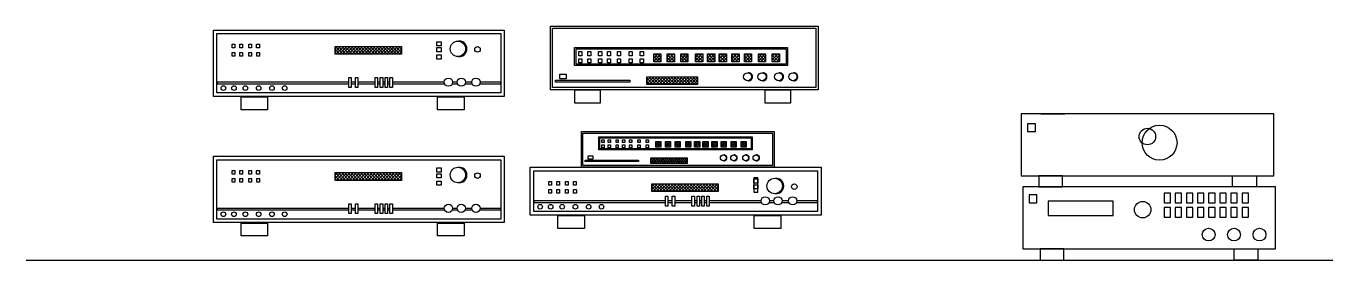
# Model space of a CAD drawing. Header units: millimetres. Extents: x 4513 to 24862, y 3359 to 11488.
# Drawn here: x 4513 to 6875, y 8380 to 8806 of the extents above; entities that cross this region are included whole.
import ezdxf

# ---------------------------------------------------------------- set-up
doc = ezdxf.new("R2010")
doc.units = ezdxf.units.MM
doc.layers.add('dwgmodels.com', color=169, linetype='Continuous')

msp = doc.modelspace()

# ---------------------------------------------------------------- linework, layer by layer
for p, q in [((4853.8, 8798.1), (5382.7, 8798.1)), ((4853.8, 8677.6), (4853.8, 8798.1)), ((4860.2, 8791.7), (5376.3, 8791.7)), ((4860.2, 8684), (4860.2, 8791.7)), ((5376.3, 8791.7), (5376.3, 8684)), ((5382.7, 8798.1), (5382.7, 8677.6)), ((5466.6, 8805.5), (5953.1, 8805.5)), ((5466.6, 8689.8), (5466.6, 8805.5)), ((5470.5, 8801.7), (5949.3, 8801.7)), ((5470.5, 8693.7), (5470.5, 8801.7)), ((5949.3, 8801.7), (5949.3, 8693.7)), ((5953.1, 8805.5), (5953.1, 8689.8)), ((4887.7, 8765.8), (4887.7, 8772.5)), ((4887.7, 8772.5), (4892.7, 8772.5)), ((4892.7, 8765.8), (4887.7, 8765.8)), ((4892.7, 8772.5), (4892.7, 8765.8)), ((4901.9, 8765.8), (4901.9, 8772.5)), ((4901.9, 8772.5), (4906.9, 8772.5)), ((4906.9, 8765.8), (4901.9, 8765.8)), ((4906.9, 8772.5), (4906.9, 8765.8)), ((4917.9, 8765.8), (4917.9, 8772.5)), ((4917.9, 8772.5), (4922.9, 8772.5)), ((4922.9, 8765.8), (4917.9, 8765.8)), ((4922.9, 8772.5), (4922.9, 8765.8)), ((4932.4, 8765.8), (4932.4, 8772.5)), ((4932.4, 8772.5), (4937.4, 8772.5)), ((4937.4, 8765.8), (4932.4, 8765.8)), ((4937.4, 8772.5), (4937.4, 8765.8)), ((5074.9, 8754.2), (5074.9, 8768.3)), ((5074.9, 8758.3), (5084.9, 8768.3)), ((5074.9, 8764.1), (5079.1, 8768.3)), ((5074.9, 8768.3), (5195.5, 8768.3)), ((5083.9, 8754.2), (5074.9, 8763.2)), ((5089.6, 8754.2), (5075.5, 8768.3)), ((5076.5, 8754.2), (5090.6, 8768.3)), ((5095.4, 8754.2), (5081.3, 8768.3)), ((5082.2, 8754.2), (5096.4, 8768.3)), ((5101.1, 8754.2), (5087, 8768.3)), ((5088, 8754.2), (5102.1, 8768.3)), ((5106.9, 8754.2), (5092.8, 8768.3)), ((5093.7, 8754.2), (5107.8, 8768.3)), ((5112.6, 8754.2), (5098.5, 8768.3)), ((5099.5, 8754.2), (5113.6, 8768.3)), ((5118.4, 8754.2), (5104.3, 8768.3)), ((5105.2, 8754.2), (5119.3, 8768.3)), ((5124.1, 8754.2), (5110, 8768.3)), ((5111, 8754.2), (5125.1, 8768.3)), ((5129.9, 8754.2), (5115.7, 8768.3)), ((5116.7, 8754.2), (5130.8, 8768.3)), ((5135.6, 8754.2), (5121.5, 8768.3)), ((5122.5, 8754.2), (5136.6, 8768.3)), ((5141.4, 8754.2), (5127.2, 8768.3)), ((5128.2, 8754.2), (5142.3, 8768.3)), ((5147.1, 8754.2), (5133, 8768.3)), ((5134, 8754.2), (5148.1, 8768.3)), ((5152.9, 8754.2), (5138.7, 8768.3)), ((5139.7, 8754.2), (5153.8, 8768.3)), ((5158.6, 8754.2), (5144.5, 8768.3)), ((5145.5, 8754.2), (5159.6, 8768.3)), ((5164.4, 8754.2), (5150.2, 8768.3)), ((5151.2, 8754.2), (5165.3, 8768.3)), ((5170.1, 8754.2), (5156, 8768.3)), ((5156.9, 8754.2), (5171.1, 8768.3)), ((5175.8, 8754.2), (5161.7, 8768.3)), ((5162.7, 8754.2), (5176.8, 8768.3)), ((5181.6, 8754.2), (5167.5, 8768.3)), ((5168.4, 8754.2), (5182.6, 8768.3)), ((5187.3, 8754.2), (5173.2, 8768.3)), ((5174.2, 8754.2), (5188.3, 8768.3)), ((5193.1, 8754.2), (5179, 8768.3)), ((5179.9, 8754.2), (5194.1, 8768.3)), ((5195.5, 8757.5), (5184.7, 8768.3)), ((5185.7, 8754.2), (5195.5, 8764)), ((5195.5, 8763.3), (5190.5, 8768.3)), ((5195.5, 8768.3), (5195.5, 8754.2)), ((5260.1, 8769.4), (5260.1, 8777)), ((5260.1, 8777), (5267.7, 8777)), ((5267.7, 8769.4), (5260.1, 8769.4)), ((5260.1, 8758.7), (5260.1, 8766.2)), ((5260.1, 8766.2), (5267.7, 8766.2)), ((5267.7, 8777), (5267.7, 8769.4)), ((5267.7, 8766.2), (5267.7, 8758.7)), ((5510.6, 8733.6), (5510.6, 8766.4)), ((5510.6, 8766.4), (5897.8, 8766.4)), ((5513.2, 8736.1), (5513.2, 8763.8)), ((5513.2, 8763.8), (5895.2, 8763.8)), ((5895.2, 8763.8), (5895.2, 8736.1)), ((5897.8, 8766.4), (5897.8, 8733.6)), ((4887.7, 8750.9), (4887.7, 8757.5)), ((4887.7, 8757.5), (4892.7, 8757.5)), ((4892.7, 8750.9), (4887.7, 8750.9)), ((4892.7, 8757.5), (4892.7, 8750.9)), ((4901.9, 8750.9), (4901.9, 8757.5)), ((4901.9, 8757.5), (4906.9, 8757.5)), ((4906.9, 8750.9), (4901.9, 8750.9)), ((4906.9, 8757.5), (4906.9, 8750.9)), ((4918, 8750.9), (4918, 8757.5)), ((4918, 8757.5), (4923, 8757.5)), ((4923, 8750.9), (4918, 8750.9)), ((4923, 8757.5), (4923, 8750.9)), ((4932.8, 8750.9), (4932.8, 8757.5)), ((4932.8, 8757.5), (4937.7, 8757.5)), ((4937.7, 8750.9), (4932.8, 8750.9)), ((4937.7, 8757.5), (4937.7, 8750.9)), ((5078.1, 8754.2), (5074.9, 8757.4)), ((5195.5, 8754.2), (5074.9, 8754.2)), ((5191.4, 8754.2), (5195.5, 8758.2)), ((5267.7, 8758.7), (5260.1, 8758.7)), ((5260.1, 8745.3), (5260.1, 8752.9)), ((5260.1, 8752.9), (5267.7, 8752.9)), ((5267.7, 8745.3), (5260.1, 8745.3)), ((5267.7, 8752.9), (5267.7, 8745.3)), ((5518.1, 8751.6), (5518.1, 8759)), ((5518.1, 8759), (5523.8, 8759)), ((5523.8, 8751.6), (5518.1, 8751.6)), ((5518.1, 8738.6), (5518.1, 8745.9)), ((5518.1, 8745.9), (5523.8, 8745.9)), ((5523.8, 8759), (5523.8, 8751.6)), ((5523.8, 8745.9), (5523.8, 8738.6)), ((5534.4, 8751.6), (5534.4, 8759)), ((5534.4, 8759), (5540.1, 8759)), ((5540.1, 8751.6), (5534.4, 8751.6)), ((5534.4, 8738.6), (5534.4, 8745.9)), ((5534.4, 8745.9), (5540.1, 8745.9)), ((5540.1, 8759), (5540.1, 8751.6)), ((5540.1, 8745.9), (5540.1, 8738.6)), ((5554, 8751.6), (5554, 8759)), ((5554, 8759), (5559.7, 8759)), ((5559.7, 8751.6), (5554, 8751.6)), ((5554, 8738.6), (5554, 8745.9)), ((5554, 8745.9), (5559.7, 8745.9)), ((5559.7, 8759), (5559.7, 8751.6)), ((5559.7, 8745.9), (5559.7, 8738.6)), ((5570.3, 8751.6), (5570.3, 8759)), ((5570.3, 8759), (5576, 8759)), ((5576, 8751.6), (5570.3, 8751.6)), ((5570.3, 8738.6), (5570.3, 8745.9)), ((5570.3, 8745.9), (5576, 8745.9)), ((5576, 8759), (5576, 8751.6)), ((5576, 8745.9), (5576, 8738.6)), ((5588.3, 8751.6), (5588.3, 8759)), ((5588.3, 8759), (5594, 8759)), ((5594, 8751.6), (5588.3, 8751.6)), ((5588.3, 8738.6), (5588.3, 8745.9)), ((5588.3, 8745.9), (5594, 8745.9)), ((5594, 8759), (5594, 8751.6)), ((5594, 8745.9), (5594, 8738.6)), ((5609.5, 8751.6), (5609.5, 8759)), ((5609.5, 8759), (5615.2, 8759)), ((5615.2, 8751.6), (5609.5, 8751.6)), ((5609.5, 8738.6), (5609.5, 8745.9)), ((5609.5, 8745.9), (5615.2, 8745.9)), ((5615.2, 8759), (5615.2, 8751.6)), ((5615.2, 8745.9), (5615.2, 8738.6)), ((5629.9, 8751.6), (5629.9, 8759)), ((5629.9, 8759), (5635.6, 8759)), ((5635.6, 8751.6), (5629.9, 8751.6)), ((5629.9, 8738.6), (5629.9, 8745.9)), ((5629.9, 8745.9), (5635.6, 8745.9)), ((5635.6, 8759), (5635.6, 8751.6)), ((5635.6, 8745.9), (5635.6, 8738.6)), ((5654.4, 8740.2), (5654.4, 8754.9)), ((5654.4, 8754.9), (5667.5, 8754.9)), ((5654.4, 8747.2), (5662.1, 8754.9)), ((5654.4, 8753), (5656.3, 8754.9)), ((5654.4, 8741.5), (5667.5, 8754.5)), ((5664, 8740.2), (5654.4, 8749.8)), ((5658.2, 8740.2), (5654.4, 8744)), ((5667.5, 8740.2), (5654.4, 8740.2)), ((5667.5, 8742.4), (5655, 8754.9)), ((5658.9, 8740.2), (5667.5, 8748.8)), ((5667.5, 8748.2), (5660.8, 8754.9)), ((5664.6, 8740.2), (5667.5, 8743)), ((5667.5, 8753.9), (5666.5, 8754.9)), ((5667.5, 8754.9), (5667.5, 8740.2)), ((5678.9, 8740.2), (5678.9, 8754.9)), ((5678.9, 8754.9), (5692, 8754.9)), ((5678.9, 8743), (5690.8, 8754.9)), ((5678.9, 8748.7), (5685.1, 8754.9)), ((5678.9, 8754.5), (5679.3, 8754.9)), ((5692, 8740.9), (5678.9, 8754)), ((5686.9, 8740.2), (5678.9, 8748.3)), ((5681.2, 8740.2), (5678.9, 8742.5)), ((5692, 8740.2), (5678.9, 8740.2)), ((5681.9, 8740.2), (5692, 8750.3)), ((5692, 8746.7), (5683.8, 8754.9)), ((5687.6, 8740.2), (5692, 8744.5)), ((5692, 8752.4), (5689.5, 8754.9)), ((5692, 8754.9), (5692, 8740.2)), ((5703.4, 8740.2), (5703.4, 8754.9)), ((5703.4, 8754.9), (5716.4, 8754.9)), ((5703.4, 8744.5), (5713.8, 8754.9)), ((5703.4, 8750.2), (5708, 8754.9)), ((5715.7, 8740.2), (5703.4, 8752.5)), ((5709.9, 8740.2), (5703.4, 8746.8)), ((5704.2, 8740.2), (5703.4, 8741)), ((5716.4, 8740.2), (5703.4, 8740.2)), ((5704.9, 8740.2), (5716.4, 8751.8)), ((5716.4, 8745.2), (5706.8, 8754.9)), ((5710.6, 8740.2), (5716.4, 8746)), ((5716.4, 8750.9), (5712.5, 8754.9)), ((5716.4, 8754.9), (5716.4, 8740.2)), ((5716.4, 8740.2), (5716.4, 8740.3)), ((5730.3, 8740.2), (5730.3, 8754.9)), ((5730.3, 8754.9), (5743.4, 8754.9)), ((5730.3, 8742.7), (5742.5, 8754.9)), ((5730.3, 8748.4), (5736.8, 8754.9)), ((5730.3, 8754.2), (5731, 8754.9)), ((5743.4, 8741.2), (5730.3, 8754.3)), ((5738.7, 8740.2), (5730.3, 8748.5)), ((5732.9, 8740.2), (5730.3, 8742.8)), ((5743.4, 8740.2), (5730.3, 8740.2)), ((5733.6, 8740.2), (5743.4, 8750)), ((5743.4, 8747), (5735.5, 8754.9)), ((5739.3, 8740.2), (5743.4, 8744.2)), ((5743.4, 8752.7), (5741.2, 8754.9)), ((5743.4, 8754.9), (5743.4, 8740.2)), ((5752.4, 8740.2), (5752.4, 8754.9)), ((5752.4, 8754.9), (5765.4, 8754.9)), ((5752.4, 8747.5), (5759.8, 8754.9)), ((5752.4, 8753.2), (5754, 8754.9)), ((5752.4, 8741.7), (5765.4, 8754.8)), ((5761.7, 8740.2), (5752.4, 8749.5)), ((5755.9, 8740.2), (5752.4, 8743.7)), ((5765.4, 8740.2), (5752.4, 8740.2)), ((5765.4, 8742.2), (5752.7, 8754.9)), ((5756.6, 8740.2), (5765.4, 8749)), ((5765.4, 8747.9), (5758.5, 8754.9)), ((5762.3, 8740.2), (5765.4, 8743.3)), ((5765.4, 8753.7), (5764.2, 8754.9)), ((5765.4, 8754.9), (5765.4, 8740.2)), ((5773.6, 8740.2), (5773.6, 8754.9)), ((5773.6, 8754.9), (5786.7, 8754.9)), ((5773.6, 8745.7), (5782.8, 8754.9)), ((5773.6, 8751.5), (5777, 8754.9)), ((5784.7, 8740.2), (5773.6, 8751.3)), ((5778.9, 8740.2), (5773.6, 8745.5)), ((5786.7, 8740.2), (5773.6, 8740.2)), ((5773.8, 8740.2), (5786.7, 8753)), ((5786.7, 8743.9), (5775.7, 8754.9)), ((5779.6, 8740.2), (5786.7, 8747.3)), ((5786.7, 8749.7), (5781.5, 8754.9)), ((5785.3, 8740.2), (5786.7, 8741.5)), ((5786.7, 8754.9), (5786.7, 8740.2)), ((5796.5, 8740.2), (5796.5, 8754.9)), ((5796.5, 8754.9), (5809.5, 8754.9)), ((5796.5, 8745.6), (5805.7, 8754.9)), ((5796.5, 8751.3), (5800, 8754.9)), ((5807.6, 8740.2), (5796.5, 8751.4)), ((5801.9, 8740.2), (5796.5, 8745.6)), ((5809.5, 8740.2), (5796.5, 8740.2)), ((5796.8, 8740.2), (5809.5, 8752.9)), ((5809.5, 8744.1), (5798.7, 8754.9)), ((5802.6, 8740.2), (5809.5, 8747.2)), ((5809.5, 8749.8), (5804.5, 8754.9)), ((5808.3, 8740.2), (5809.5, 8741.4)), ((5809.5, 8754.9), (5809.5, 8740.2)), ((5819.3, 8740.2), (5819.3, 8754.9)), ((5819.3, 8754.9), (5832.4, 8754.9)), ((5819.3, 8745.5), (5828.7, 8754.9)), ((5819.3, 8751.2), (5823, 8754.9)), ((5830.6, 8740.2), (5819.3, 8751.5)), ((5824.9, 8740.2), (5819.3, 8745.8)), ((5832.4, 8740.2), (5819.3, 8740.2)), ((5819.8, 8740.2), (5832.4, 8752.8)), ((5832.4, 8744.2), (5821.7, 8754.9)), ((5825.6, 8740.2), (5832.4, 8747)), ((5832.4, 8750), (5827.4, 8754.9)), ((5831.3, 8740.2), (5832.4, 8741.3)), ((5832.4, 8754.9), (5832.4, 8740.2)), ((5844.6, 8740.2), (5844.6, 8754.9)), ((5844.6, 8754.9), (5857.7, 8754.9)), ((5844.6, 8742), (5857.5, 8754.9)), ((5844.6, 8747.8), (5851.7, 8754.9)), ((5844.6, 8753.5), (5846, 8754.9)), ((5853.6, 8740.2), (5844.6, 8749.2)), ((5847.9, 8740.2), (5844.6, 8743.5)), ((5857.7, 8740.2), (5844.6, 8740.2)), ((5857.7, 8741.9), (5844.7, 8754.9)), ((5848.5, 8740.2), (5857.7, 8749.3)), ((5857.7, 8747.6), (5850.4, 8754.9)), ((5854.3, 8740.2), (5857.7, 8743.6)), ((5857.7, 8753.4), (5856.2, 8754.9)), ((5857.7, 8754.9), (5857.7, 8740.2)), ((5869.9, 8740.2), (5869.9, 8754.9)), ((5869.9, 8750.1), (5874.7, 8754.9)), ((5869.9, 8754.9), (5883, 8754.9)), ((5869.9, 8744.3), (5880.5, 8754.9)), ((5882.4, 8740.2), (5869.9, 8752.6)), ((5876.6, 8740.2), (5869.9, 8746.9)), ((5870.9, 8740.2), (5869.9, 8741.1)), ((5883, 8740.2), (5869.9, 8740.2)), ((5871.5, 8740.2), (5883, 8751.7)), ((5883, 8745.3), (5873.4, 8754.9)), ((5877.3, 8740.2), (5883, 8745.9)), ((5883, 8751.1), (5879.2, 8754.9)), ((5883, 8754.9), (5883, 8740.2)), ((5483.9, 8709.8), (5483.9, 8718.1)), ((5483.9, 8718.1), (5495.3, 8718.1)), ((5495.3, 8718.1), (5495.3, 8709.8)), ((5897.8, 8733.6), (5510.6, 8733.6)), ((5895.2, 8736.1), (5513.2, 8736.1)), ((5523.8, 8738.6), (5518.1, 8738.6)), ((5540.1, 8738.6), (5534.4, 8738.6)), ((5559.7, 8738.6), (5554, 8738.6)), ((5576, 8738.6), (5570.3, 8738.6)), ((5594, 8738.6), (5588.3, 8738.6)), ((5615.2, 8738.6), (5609.5, 8738.6)), ((5635.6, 8738.6), (5629.9, 8738.6)), ((4861.1, 8704), (5099.7, 8704)), ((4861.1, 8700.1), (4861.1, 8704)), ((5099.7, 8700.1), (4861.1, 8700.1)), ((5099.7, 8693.9), (5099.7, 8711.8)), ((5099.7, 8711.8), (5104.2, 8711.8)), ((5104.2, 8693.9), (5099.7, 8693.9)), ((5104.2, 8711.8), (5104.2, 8693.9)), ((5104.2, 8704), (5112.1, 8704)), ((5112.1, 8700.1), (5104.2, 8700.1)), ((5112.1, 8693.9), (5112.1, 8711.8)), ((5112.1, 8711.8), (5116.6, 8711.8)), ((5116.6, 8693.9), (5112.1, 8693.9)), ((5116.6, 8711.8), (5116.6, 8693.9)), ((5116.6, 8704), (5147.8, 8704)), ((5147.8, 8700.1), (5116.6, 8700.1)), ((5147.8, 8693.9), (5147.8, 8711.8)), ((5147.8, 8711.8), (5152.3, 8711.8)), ((5152.3, 8693.9), (5147.8, 8693.9)), ((5152.3, 8711.8), (5152.3, 8693.9)), ((5152.3, 8704), (5157.1, 8704)), ((5157.1, 8700.1), (5152.3, 8700.1)), ((5157.1, 8693.9), (5157.1, 8711.8)), ((5157.1, 8711.8), (5161.6, 8711.8)), ((5161.6, 8693.9), (5157.1, 8693.9)), ((5161.6, 8711.8), (5161.6, 8693.9)), ((5161.6, 8704), (5165.9, 8704)), ((5165.9, 8700.1), (5161.6, 8700.1)), ((5165.9, 8693.9), (5165.9, 8711.8)), ((5165.9, 8711.8), (5170.4, 8711.8)), ((5170.4, 8693.9), (5165.9, 8693.9)), ((5170.4, 8711.8), (5170.4, 8693.9)), ((5170.4, 8704), (5174.7, 8704)), ((5174.7, 8700.1), (5170.4, 8700.1)), ((5174.7, 8693.9), (5174.7, 8711.8)), ((5174.7, 8711.8), (5179.1, 8711.8)), ((5179.1, 8693.9), (5174.7, 8693.9)), ((5179.1, 8711.8), (5179.1, 8693.9)), ((5179.1, 8704), (5273.7, 8704)), ((5274.5, 8700.1), (5179.1, 8700.1)), ((5297.8, 8700.1), (5287.8, 8700.1)), ((5288.6, 8704), (5297, 8704)), ((5324.4, 8700.1), (5311.1, 8700.1)), ((5311.9, 8704), (5323.6, 8704)), ((5375.8, 8700.1), (5337.7, 8700.1)), ((5338.5, 8704), (5375.8, 8704)), ((5375.8, 8704), (5375.8, 8700.1)), ((5949.3, 8693.7), (5470.5, 8693.7)), ((5476, 8703.7), (5476, 8707.2)), ((5476, 8707.2), (5611, 8707.2)), ((5611, 8703.7), (5476, 8703.7)), ((5495.3, 8709.8), (5483.9, 8709.8)), ((5611, 8707.2), (5611, 8703.7)), ((5641.7, 8699), (5641.7, 8713)), ((5641.7, 8713), (5734.1, 8713)), ((5641.7, 8700), (5654.7, 8713)), ((5641.7, 8705.7), (5648.9, 8713)), ((5641.7, 8711.5), (5643.2, 8713)), ((5653.4, 8699), (5641.7, 8710.8)), ((5647.7, 8699), (5641.7, 8705)), ((5641.9, 8699), (5641.7, 8699.3)), ((5734.1, 8699), (5641.7, 8699)), ((5659.2, 8699), (5645.2, 8713)), ((5646.4, 8699), (5660.4, 8713)), ((5664.9, 8699), (5650.9, 8713)), ((5652.2, 8699), (5666.2, 8713)), ((5670.7, 8699), (5656.7, 8713)), ((5657.9, 8699), (5671.9, 8713)), ((5676.4, 8699), (5662.4, 8713)), ((5663.7, 8699), (5677.7, 8713)), ((5682.2, 8699), (5668.2, 8713)), ((5669.4, 8699), (5683.4, 8713)), ((5687.9, 8699), (5673.9, 8713)), ((5675.1, 8699), (5689.2, 8713)), ((5693.7, 8699), (5679.7, 8713)), ((5680.9, 8699), (5694.9, 8713)), ((5699.4, 8699), (5685.4, 8713)), ((5686.6, 8699), (5700.6, 8713)), ((5705.2, 8699), (5691.2, 8713)), ((5692.4, 8699), (5706.4, 8713)), ((5710.9, 8699), (5696.9, 8713)), ((5698.1, 8699), (5712.1, 8713)), ((5716.7, 8699), (5702.7, 8713)), ((5703.9, 8699), (5717.9, 8713)), ((5722.4, 8699), (5708.4, 8713)), ((5709.6, 8699), (5723.6, 8713)), ((5728.2, 8699), (5714.2, 8713)), ((5715.4, 8699), (5729.4, 8713)), ((5733.9, 8699), (5719.9, 8713)), ((5721.1, 8699), (5734.1, 8711.9)), ((5734.1, 8704.6), (5725.6, 8713)), ((5726.9, 8699), (5734.1, 8706.2)), ((5734.1, 8710.3), (5731.4, 8713)), ((5732.6, 8699), (5734.1, 8700.5)), ((5734.1, 8713), (5734.1, 8699)), ((5382.7, 8677.6), (4853.8, 8677.6)), ((5376.3, 8684), (4860.2, 8684)), ((4904.1, 8676.7), (4952.3, 8676.7)), ((4904.1, 8653.2), (4904.1, 8676.7)), ((4952.3, 8676.7), (4952.3, 8653.2)), ((5261.1, 8653.2), (5261.1, 8676.7)), ((5261.1, 8676.7), (5309.4, 8676.7)), ((5309.4, 8676.7), (5309.4, 8653.2)), ((5953.1, 8689.8), (5466.6, 8689.8)), ((5510.7, 8665.3), (5510.7, 8689.3)), ((5510.7, 8689.3), (5556.7, 8689.3)), ((5556.7, 8689.3), (5556.7, 8665.3)), ((5857, 8665.3), (5857, 8689.3)), ((5857, 8689.3), (5903, 8689.3)), ((5903, 8689.3), (5903, 8665.3)), ((4952.3, 8653.2), (4904.1, 8653.2)), ((5309.4, 8653.2), (5261.1, 8653.2)), ((5556.7, 8665.3), (5510.7, 8665.3)), ((5903, 8665.3), (5857, 8665.3)), ((6782.1, 8646), (6322.6, 8646)), ((6322.6, 8646), (6322.6, 8533.3)), ((6358.3, 8646), (6401.7, 8646)), ((6754.3, 8646), (6710.9, 8646)), ((6782.1, 8533.3), (6782.1, 8646)), ((6348.6, 8628), (6334.1, 8628)), ((6334.1, 8628), (6334.1, 8613.6)), ((6348.6, 8613.6), (6348.6, 8628)), ((5522.9, 8549), (5522.9, 8613.6)), ((5522.9, 8613.6), (5873.1, 8613.6)), ((5525.6, 8551.8), (5525.6, 8610.9)), ((5525.6, 8610.9), (5870.4, 8610.9)), ((5554.5, 8580.5), (5554.5, 8604.1)), ((5554.5, 8604.1), (5833.3, 8604.1)), ((5556.4, 8582.3), (5556.4, 8602.3)), ((5556.4, 8602.3), (5831.5, 8602.3)), ((5559.9, 8593.5), (5559.9, 8598.8)), ((5559.9, 8598.8), (5564, 8598.8)), ((5564, 8598.8), (5564, 8593.5)), ((5571.7, 8593.5), (5571.7, 8598.8)), ((5571.7, 8598.8), (5575.8, 8598.8)), ((5575.8, 8598.8), (5575.8, 8593.5)), ((5585.8, 8593.5), (5585.8, 8598.8)), ((5585.8, 8598.8), (5589.9, 8598.8)), ((5589.9, 8598.8), (5589.9, 8593.5)), ((5597.5, 8593.5), (5597.5, 8598.8)), ((5597.5, 8598.8), (5601.6, 8598.8)), ((5601.6, 8598.8), (5601.6, 8593.5)), ((5610.5, 8593.5), (5610.5, 8598.8)), ((5610.5, 8598.8), (5614.6, 8598.8)), ((5614.6, 8598.8), (5614.6, 8593.5)), ((5625.7, 8593.5), (5625.7, 8598.8)), ((5625.7, 8598.8), (5629.9, 8598.8)), ((5629.9, 8598.8), (5629.9, 8593.5)), ((5640.4, 8593.5), (5640.4, 8598.8)), ((5640.4, 8598.8), (5644.6, 8598.8)), ((5644.6, 8598.8), (5644.6, 8593.5)), ((5831.5, 8602.3), (5831.5, 8582.3)), ((5833.3, 8604.1), (5833.3, 8580.5)), ((5870.4, 8610.9), (5870.4, 8551.8)), ((5873.1, 8613.6), (5873.1, 8549)), ((6334.1, 8613.6), (6348.6, 8613.6)), ((5833.3, 8580.5), (5554.5, 8580.5)), ((5831.5, 8582.3), (5556.4, 8582.3)), ((5564, 8593.5), (5559.9, 8593.5)), ((5559.9, 8584.1), (5559.9, 8589.4)), ((5559.9, 8589.4), (5564, 8589.4)), ((5564, 8584.1), (5559.9, 8584.1)), ((5564, 8589.4), (5564, 8584.1)), ((5575.8, 8593.5), (5571.7, 8593.5)), ((5571.7, 8584.1), (5571.7, 8589.4)), ((5571.7, 8589.4), (5575.8, 8589.4)), ((5575.8, 8584.1), (5571.7, 8584.1)), ((5575.8, 8589.4), (5575.8, 8584.1)), ((5589.9, 8593.5), (5585.8, 8593.5)), ((5585.8, 8584.1), (5585.8, 8589.4)), ((5585.8, 8589.4), (5589.9, 8589.4)), ((5589.9, 8584.1), (5585.8, 8584.1)), ((5589.9, 8589.4), (5589.9, 8584.1)), ((5601.6, 8593.5), (5597.5, 8593.5)), ((5597.5, 8584.1), (5597.5, 8589.4)), ((5597.5, 8589.4), (5601.6, 8589.4)), ((5601.6, 8584.1), (5597.5, 8584.1)), ((5601.6, 8589.4), (5601.6, 8584.1)), ((5614.6, 8593.5), (5610.5, 8593.5)), ((5610.5, 8584.1), (5610.5, 8589.4)), ((5610.5, 8589.4), (5614.6, 8589.4)), ((5614.6, 8584.1), (5610.5, 8584.1)), ((5614.6, 8589.4), (5614.6, 8584.1)), ((5629.9, 8593.5), (5625.7, 8593.5)), ((5625.7, 8584.1), (5625.7, 8589.4)), ((5625.7, 8589.4), (5629.9, 8589.4)), ((5629.9, 8584.1), (5625.7, 8584.1)), ((5629.9, 8589.4), (5629.9, 8584.1)), ((5644.6, 8593.5), (5640.4, 8593.5)), ((5640.4, 8584.1), (5640.4, 8589.4)), ((5640.4, 8589.4), (5644.6, 8589.4)), ((5644.6, 8584.1), (5640.4, 8584.1)), ((5644.6, 8589.4), (5644.6, 8584.1)), ((5658.1, 8590.3), (5663.6, 8595.8)), ((5658.1, 8594.5), (5659.4, 8595.8)), ((5658.1, 8585.3), (5658.1, 8595.8)), ((5658.1, 8595.8), (5667.5, 8595.8)), ((5658.1, 8586.2), (5667.5, 8595.6)), ((5665, 8585.3), (5658.1, 8592.2)), ((5660.8, 8585.3), (5658.1, 8588)), ((5667.5, 8585.3), (5658.1, 8585.3)), ((5667.5, 8586.9), (5658.5, 8595.8)), ((5661.3, 8585.3), (5667.5, 8591.5)), ((5667.5, 8591), (5662.7, 8595.8)), ((5665.4, 8585.3), (5667.5, 8587.3)), ((5667.5, 8595.2), (5666.8, 8595.8)), ((5667.5, 8595.8), (5667.5, 8585.3)), ((5675.7, 8587.3), (5684.3, 8595.8)), ((5675.7, 8591.4), (5680.1, 8595.8)), ((5675.7, 8595.5), (5676, 8595.8)), ((5675.7, 8585.3), (5675.7, 8595.8)), ((5675.7, 8595.8), (5685.1, 8595.8)), ((5685.1, 8585.8), (5675.7, 8595.2)), ((5681.5, 8585.3), (5675.7, 8591.1)), ((5677.4, 8585.3), (5675.7, 8586.9)), ((5685.1, 8585.3), (5675.7, 8585.3)), ((5677.8, 8585.3), (5685.1, 8592.5)), ((5685.1, 8589.9), (5679.2, 8595.8)), ((5682, 8585.3), (5685.1, 8588.4)), ((5685.1, 8594.1), (5683.3, 8595.8)), ((5685.1, 8595.8), (5685.1, 8585.3)), ((5693.3, 8588.4), (5700.8, 8595.8)), ((5693.3, 8592.5), (5696.7, 8595.8)), ((5693.3, 8585.3), (5693.3, 8595.8)), ((5693.3, 8595.8), (5702.7, 8595.8)), ((5702.2, 8585.3), (5693.3, 8594.1)), ((5698.1, 8585.3), (5693.3, 8590)), ((5693.9, 8585.3), (5693.3, 8585.9)), ((5702.7, 8585.3), (5693.3, 8585.3)), ((5694.4, 8585.3), (5702.7, 8593.6)), ((5702.7, 8588.9), (5695.8, 8595.8)), ((5698.5, 8585.3), (5702.7, 8589.5)), ((5702.7, 8593), (5699.9, 8595.8)), ((5702.7, 8595.8), (5702.7, 8585.3)), ((5702.7, 8585.3), (5702.7, 8585.3)), ((5712.7, 8587.1), (5721.5, 8595.8)), ((5712.7, 8591.2), (5717.4, 8595.8)), ((5712.7, 8595.3), (5713.2, 8595.8)), ((5712.7, 8585.3), (5712.7, 8595.8)), ((5712.7, 8595.8), (5722.1, 8595.8)), ((5722.1, 8586), (5712.7, 8595.4)), ((5718.7, 8585.3), (5712.7, 8591.3)), ((5714.6, 8585.3), (5712.7, 8587.1)), ((5722.1, 8585.3), (5712.7, 8585.3)), ((5715.1, 8585.3), (5722.1, 8592.3)), ((5722.1, 8590.2), (5716.5, 8595.8)), ((5719.2, 8585.3), (5722.1, 8588.2)), ((5722.1, 8594.3), (5720.6, 8595.8)), ((5722.1, 8595.8), (5722.1, 8585.3)), ((5728.6, 8586.4), (5738, 8595.8)), ((5728.6, 8590.5), (5733.9, 8595.8)), ((5728.6, 8594.7), (5729.8, 8595.8)), ((5728.6, 8585.3), (5728.6, 8595.8)), ((5728.6, 8595.8), (5738, 8595.8)), ((5735.3, 8585.3), (5728.6, 8592)), ((5731.2, 8585.3), (5728.6, 8587.8)), ((5738, 8585.3), (5728.6, 8585.3)), ((5738, 8586.7), (5728.9, 8595.8)), ((5731.6, 8585.3), (5738, 8591.6)), ((5738, 8590.8), (5733, 8595.8)), ((5735.8, 8585.3), (5738, 8587.5)), ((5738, 8595), (5737.1, 8595.8)), ((5738, 8595.8), (5738, 8585.3)), ((5743.9, 8589.2), (5750.5, 8595.8)), ((5743.9, 8593.4), (5746.3, 8595.8)), ((5743.9, 8585.3), (5743.9, 8595.8)), ((5743.9, 8595.8), (5753.3, 8595.8)), ((5751.9, 8585.3), (5743.9, 8593.2)), ((5747.7, 8585.3), (5743.9, 8589.1)), ((5753.3, 8585.3), (5743.9, 8585.3)), ((5744.1, 8585.3), (5753.3, 8594.5)), ((5753.3, 8588), (5745.4, 8595.8)), ((5748.2, 8585.3), (5753.3, 8590.4)), ((5753.3, 8592.1), (5749.6, 8595.8)), ((5752.3, 8585.3), (5753.3, 8586.2)), ((5753.3, 8595.8), (5753.3, 8585.3)), ((5760.3, 8589.2), (5767, 8595.8)), ((5760.3, 8593.3), (5762.9, 8595.8)), ((5760.3, 8585.3), (5760.3, 8595.8)), ((5760.3, 8595.8), (5769.8, 8595.8)), ((5768.4, 8585.3), (5760.3, 8593.3)), ((5764.3, 8585.3), (5760.3, 8589.2)), ((5769.8, 8585.3), (5760.3, 8585.3)), ((5760.6, 8585.3), (5769.8, 8594.4)), ((5769.8, 8588.1), (5762, 8595.8)), ((5764.7, 8585.3), (5769.8, 8590.3)), ((5769.8, 8592.2), (5766.1, 8595.8)), ((5768.9, 8585.3), (5769.8, 8586.1)), ((5769.8, 8595.8), (5769.8, 8585.3)), ((5776.8, 8589.1), (5783.6, 8595.8)), ((5776.8, 8593.2), (5779.5, 8595.8)), ((5776.8, 8585.3), (5776.8, 8595.8)), ((5776.8, 8595.8), (5786.2, 8595.8)), ((5785, 8585.3), (5776.8, 8593.4)), ((5780.8, 8585.3), (5776.8, 8589.3)), ((5786.2, 8585.3), (5776.8, 8585.3)), ((5777.2, 8585.3), (5786.2, 8594.3)), ((5786.2, 8588.2), (5778.5, 8595.8)), ((5781.3, 8585.3), (5786.2, 8590.2)), ((5786.2, 8592.3), (5782.7, 8595.8)), ((5785.4, 8585.3), (5786.2, 8586.1)), ((5786.2, 8595.8), (5786.2, 8585.3)), ((5795, 8586.6), (5804.3, 8595.8)), ((5795, 8590.7), (5800.1, 8595.8)), ((5795, 8594.9), (5796, 8595.8)), ((5795, 8585.3), (5795, 8595.8)), ((5795, 8595.8), (5804.4, 8595.8)), ((5801.5, 8585.3), (5795, 8591.8)), ((5797.4, 8585.3), (5795, 8587.6)), ((5804.4, 8585.3), (5795, 8585.3)), ((5804.4, 8586.5), (5795.1, 8595.8)), ((5797.9, 8585.3), (5804.4, 8591.9)), ((5804.4, 8590.6), (5799.2, 8595.8)), ((5802, 8585.3), (5804.4, 8587.7)), ((5804.4, 8594.8), (5803.4, 8595.8)), ((5804.4, 8595.8), (5804.4, 8585.3)), ((5813.3, 8588.3), (5820.8, 8595.8)), ((5813.3, 8592.4), (5816.7, 8595.8)), ((5813.3, 8585.3), (5813.3, 8595.8)), ((5813.3, 8595.8), (5822.7, 8595.8)), ((5822.2, 8585.3), (5813.3, 8594.2)), ((5818.1, 8585.3), (5813.3, 8590.1)), ((5813.9, 8585.3), (5813.3, 8585.9)), ((5822.7, 8585.3), (5813.3, 8585.3)), ((5814.4, 8585.3), (5822.7, 8593.5)), ((5822.7, 8589), (5815.8, 8595.8)), ((5818.5, 8585.3), (5822.7, 8589.4)), ((5822.7, 8593.1), (5819.9, 8595.8)), ((5822.7, 8595.8), (5822.7, 8585.3)), ((4853.8, 8568.8), (5382.7, 8568.8)), ((4853.8, 8448.3), (4853.8, 8568.8)), ((4860.2, 8562.4), (5376.3, 8562.4)), ((4860.2, 8454.7), (4860.2, 8562.4)), ((5376.3, 8562.4), (5376.3, 8454.7)), ((5382.7, 8568.8), (5382.7, 8448.3)), ((5870.4, 8551.8), (5525.6, 8551.8)), ((5529.6, 8559), (5529.6, 8561.5)), ((5529.6, 8561.5), (5626.9, 8561.5)), ((5626.9, 8559), (5529.6, 8559)), ((5535.3, 8563.4), (5535.3, 8569.4)), ((5535.3, 8569.4), (5543.5, 8569.4)), ((5543.5, 8563.4), (5535.3, 8563.4)), ((5543.5, 8569.4), (5543.5, 8563.4)), ((5626.9, 8561.5), (5626.9, 8559)), ((5648.9, 8556.3), (5658.3, 8565.7)), ((5648.9, 8560.5), (5654.1, 8565.7)), ((5648.9, 8564.6), (5650, 8565.7)), ((5648.9, 8555.6), (5648.9, 8565.7)), ((5648.9, 8565.7), (5715.4, 8565.7)), ((5657.4, 8555.6), (5648.9, 8564.1)), ((5653.2, 8555.6), (5648.9, 8559.9)), ((5649.1, 8555.6), (5648.9, 8555.8)), ((5715.4, 8555.6), (5648.9, 8555.6)), ((5661.5, 8555.6), (5651.4, 8565.7)), ((5652.3, 8555.6), (5662.4, 8565.7)), ((5665.7, 8555.6), (5655.6, 8565.7)), ((5656.5, 8555.6), (5666.5, 8565.7)), ((5669.8, 8555.6), (5659.7, 8565.7)), ((5660.6, 8555.6), (5670.7, 8565.7)), ((5673.9, 8555.6), (5663.8, 8565.7)), ((5664.7, 8555.6), (5674.8, 8565.7)), ((5678.1, 8555.6), (5668, 8565.7)), ((5668.9, 8555.6), (5679, 8565.7)), ((5682.2, 8555.6), (5672.1, 8565.7)), ((5673, 8555.6), (5683.1, 8565.7)), ((5686.3, 8555.6), (5676.3, 8565.7)), ((5677.1, 8555.6), (5687.2, 8565.7)), ((5690.5, 8555.6), (5680.4, 8565.7)), ((5681.3, 8555.6), (5691.4, 8565.7)), ((5694.6, 8555.6), (5684.5, 8565.7)), ((5685.4, 8555.6), (5695.5, 8565.7)), ((5698.8, 8555.6), (5688.7, 8565.7)), ((5689.6, 8555.6), (5699.6, 8565.7)), ((5702.9, 8555.6), (5692.8, 8565.7)), ((5693.7, 8555.6), (5703.8, 8565.7)), ((5707, 8555.6), (5697, 8565.7)), ((5697.8, 8555.6), (5707.9, 8565.7)), ((5711.2, 8555.6), (5701.1, 8565.7)), ((5702, 8555.6), (5712.1, 8565.7)), ((5715.3, 8555.6), (5705.2, 8565.7)), ((5706.1, 8555.6), (5715.4, 8564.9)), ((5715.4, 8559.6), (5709.4, 8565.7)), ((5710.3, 8555.6), (5715.4, 8560.8)), ((5715.4, 8563.8), (5713.5, 8565.7)), ((5714.4, 8555.6), (5715.4, 8556.7)), ((5715.4, 8565.7), (5715.4, 8555.6)), ((4887.7, 8536.5), (4887.7, 8543.2)), ((4887.7, 8543.2), (4892.7, 8543.2)), ((4892.7, 8536.5), (4887.7, 8536.5)), ((4887.7, 8521.6), (4887.7, 8528.2)), ((4887.7, 8528.2), (4892.7, 8528.2)), ((4892.7, 8543.2), (4892.7, 8536.5)), ((4892.7, 8528.2), (4892.7, 8521.6)), ((4901.9, 8536.5), (4901.9, 8543.2)), ((4901.9, 8543.2), (4906.9, 8543.2)), ((4906.9, 8536.5), (4901.9, 8536.5)), ((4901.9, 8521.6), (4901.9, 8528.2)), ((4901.9, 8528.2), (4906.9, 8528.2)), ((4906.9, 8543.2), (4906.9, 8536.5)), ((4906.9, 8528.2), (4906.9, 8521.6)), ((4917.9, 8536.5), (4917.9, 8543.2)), ((4917.9, 8543.2), (4922.9, 8543.2)), ((4922.9, 8536.5), (4917.9, 8536.5)), ((4918, 8521.6), (4918, 8528.2)), ((4918, 8528.2), (4923, 8528.2)), ((4922.9, 8543.2), (4922.9, 8536.5)), ((4923, 8528.2), (4923, 8521.6)), ((4932.4, 8536.5), (4932.4, 8543.2)), ((4932.4, 8543.2), (4937.4, 8543.2)), ((4937.4, 8536.5), (4932.4, 8536.5)), ((4932.8, 8521.6), (4932.8, 8528.2)), ((4932.8, 8528.2), (4937.7, 8528.2)), ((4937.4, 8543.2), (4937.4, 8536.5)), ((4937.7, 8528.2), (4937.7, 8521.6)), ((5074.9, 8524.9), (5074.9, 8539)), ((5089.1, 8524.9), (5074.9, 8539)), ((5074.9, 8528.4), (5085.4, 8539)), ((5074.9, 8534.2), (5079.7, 8539)), ((5074.9, 8539), (5195.5, 8539)), ((5083.3, 8524.9), (5074.9, 8533.3)), ((5077.6, 8524.9), (5074.9, 8527.6)), ((5077.1, 8524.9), (5091.2, 8539)), ((5094.8, 8524.9), (5080.7, 8539)), ((5082.8, 8524.9), (5096.9, 8539)), ((5100.5, 8524.9), (5086.4, 8539)), ((5088.6, 8524.9), (5102.7, 8539)), ((5106.3, 8524.9), (5092.2, 8539)), ((5094.3, 8524.9), (5108.4, 8539)), ((5112, 8524.9), (5097.9, 8539)), ((5100.1, 8524.9), (5114.2, 8539)), ((5117.8, 8524.9), (5103.7, 8539)), ((5105.8, 8524.9), (5119.9, 8539)), ((5123.5, 8524.9), (5109.4, 8539)), ((5111.5, 8524.9), (5125.7, 8539)), ((5129.3, 8524.9), (5115.2, 8539)), ((5117.3, 8524.9), (5131.4, 8539)), ((5135, 8524.9), (5120.9, 8539)), ((5123, 8524.9), (5137.2, 8539)), ((5140.8, 8524.9), (5126.7, 8539)), ((5128.8, 8524.9), (5142.9, 8539)), ((5146.5, 8524.9), (5132.4, 8539)), ((5134.5, 8524.9), (5148.7, 8539)), ((5152.3, 8524.9), (5138.2, 8539)), ((5140.3, 8524.9), (5154.4, 8539)), ((5158, 8524.9), (5143.9, 8539)), ((5146, 8524.9), (5160.2, 8539)), ((5163.8, 8524.9), (5149.6, 8539)), ((5151.8, 8524.9), (5165.9, 8539)), ((5169.5, 8524.9), (5155.4, 8539)), ((5157.5, 8524.9), (5171.7, 8539)), ((5175.3, 8524.9), (5161.1, 8539)), ((5163.3, 8524.9), (5177.4, 8539)), ((5181, 8524.9), (5166.9, 8539)), ((5169, 8524.9), (5183.1, 8539)), ((5186.8, 8524.9), (5172.6, 8539)), ((5174.8, 8524.9), (5188.9, 8539)), ((5192.5, 8524.9), (5178.4, 8539)), ((5180.5, 8524.9), (5194.6, 8539)), ((5195.5, 8527.7), (5184.1, 8539)), ((5186.3, 8524.9), (5195.5, 8534.1)), ((5195.5, 8533.4), (5189.9, 8539)), ((5192, 8524.9), (5195.5, 8528.3)), ((5195.5, 8539), (5195.5, 8524.9)), ((5260.1, 8540.1), (5260.1, 8547.7)), ((5260.1, 8547.7), (5267.7, 8547.7)), ((5267.7, 8540.1), (5260.1, 8540.1)), ((5260.1, 8529.3), (5260.1, 8536.9)), ((5260.1, 8536.9), (5267.7, 8536.9)), ((5267.7, 8529.3), (5260.1, 8529.3)), ((5267.7, 8547.7), (5267.7, 8540.1)), ((5267.7, 8536.9), (5267.7, 8529.3)), ((5429.8, 8548.7), (5958.6, 8548.7)), ((5429.8, 8461.9), (5429.8, 8548.7)), ((5436.2, 8542.3), (5952.2, 8542.3)), ((5436.2, 8468.3), (5436.2, 8542.3)), ((5873.1, 8549), (5522.9, 8549)), ((5836.1, 8529.6), (5836.1, 8503.5)), ((5843.6, 8529.6), (5836.1, 8529.6)), ((5836.1, 8520.1), (5836.1, 8527.6)), ((5836.1, 8527.6), (5843.6, 8527.6)), ((5843.6, 8503.5), (5843.6, 8529.6)), ((5843.6, 8527.6), (5843.6, 8520.1)), ((5952.2, 8542.3), (5952.2, 8468.3)), ((5958.6, 8548.7), (5958.6, 8461.9)), ((6322.6, 8533.3), (6782.1, 8533.3)), ((6354.4, 8533.3), (6354.4, 8513.1)), ((6397.7, 8533.3), (6354.4, 8533.3)), ((6397.7, 8513.1), (6397.7, 8533.3)), ((6706.9, 8533.3), (6750.3, 8533.3)), ((6706.9, 8513.1), (6706.9, 8533.3)), ((6750.3, 8533.3), (6750.3, 8513.1)), ((4892.7, 8521.6), (4887.7, 8521.6)), ((4906.9, 8521.6), (4901.9, 8521.6)), ((4923, 8521.6), (4918, 8521.6)), ((4937.7, 8521.6), (4932.8, 8521.6)), ((5195.5, 8524.9), (5074.9, 8524.9)), ((5260.1, 8516), (5260.1, 8523.6)), ((5260.1, 8523.6), (5267.7, 8523.6)), ((5267.7, 8516), (5260.1, 8516)), ((5267.7, 8523.6), (5267.7, 8516)), ((5463.7, 8516.4), (5463.7, 8523.1)), ((5463.7, 8523.1), (5468.7, 8523.1)), ((5468.7, 8516.4), (5463.7, 8516.4)), ((5463.7, 8501.5), (5463.7, 8508.1)), ((5463.7, 8508.1), (5468.7, 8508.1)), ((5468.7, 8523.1), (5468.7, 8516.4)), ((5468.7, 8508.1), (5468.7, 8501.5)), ((5477.9, 8516.4), (5477.9, 8523.1)), ((5477.9, 8523.1), (5482.8, 8523.1)), ((5482.8, 8516.4), (5477.9, 8516.4)), ((5477.9, 8501.5), (5477.9, 8508.1)), ((5477.9, 8508.1), (5482.8, 8508.1)), ((5482.8, 8523.1), (5482.8, 8516.4)), ((5482.8, 8508.1), (5482.8, 8501.5)), ((5493.9, 8516.4), (5493.9, 8523.1)), ((5493.9, 8523.1), (5498.9, 8523.1)), ((5498.9, 8516.4), (5493.9, 8516.4)), ((5494, 8501.5), (5494, 8508.1)), ((5494, 8508.1), (5499, 8508.1)), ((5498.9, 8523.1), (5498.9, 8516.4)), ((5499, 8508.1), (5499, 8501.5)), ((5508.4, 8516.4), (5508.4, 8523.1)), ((5508.4, 8523.1), (5513.4, 8523.1)), ((5513.4, 8516.4), (5508.4, 8516.4)), ((5508.7, 8501.5), (5508.7, 8508.1)), ((5508.7, 8508.1), (5513.7, 8508.1)), ((5513.4, 8523.1), (5513.4, 8516.4)), ((5513.7, 8508.1), (5513.7, 8501.5)), ((5665, 8504.8), (5650.9, 8518.9)), ((5650.9, 8508.4), (5661.4, 8518.9)), ((5650.9, 8514.1), (5655.7, 8518.9)), ((5650.9, 8504.8), (5650.9, 8518.9)), ((5650.9, 8518.9), (5771.4, 8518.9)), ((5659.3, 8504.8), (5650.9, 8513.2)), ((5653.5, 8504.8), (5650.9, 8507.5)), ((5771.4, 8504.8), (5650.9, 8504.8)), ((5653, 8504.8), (5667.2, 8518.9)), ((5670.8, 8504.8), (5656.6, 8518.9)), ((5658.8, 8504.8), (5672.9, 8518.9)), ((5676.5, 8504.8), (5662.4, 8518.9)), ((5664.5, 8504.8), (5678.7, 8518.9)), ((5682.3, 8504.8), (5668.1, 8518.9)), ((5670.3, 8504.8), (5684.4, 8518.9)), ((5688, 8504.8), (5673.9, 8518.9)), ((5676, 8504.8), (5690.1, 8518.9)), ((5693.8, 8504.8), (5679.6, 8518.9)), ((5681.8, 8504.8), (5695.9, 8518.9)), ((5699.5, 8504.8), (5685.4, 8518.9)), ((5687.5, 8504.8), (5701.6, 8518.9)), ((5705.3, 8504.8), (5691.1, 8518.9)), ((5693.3, 8504.8), (5707.4, 8518.9)), ((5711, 8504.8), (5696.9, 8518.9)), ((5699, 8504.8), (5713.1, 8518.9)), ((5716.7, 8504.8), (5702.6, 8518.9)), ((5704.8, 8504.8), (5718.9, 8518.9)), ((5722.5, 8504.8), (5708.4, 8518.9)), ((5710.5, 8504.8), (5724.6, 8518.9)), ((5728.2, 8504.8), (5714.1, 8518.9)), ((5716.3, 8504.8), (5730.4, 8518.9)), ((5734, 8504.8), (5719.9, 8518.9)), ((5722, 8504.8), (5736.1, 8518.9)), ((5739.7, 8504.8), (5725.6, 8518.9)), ((5727.8, 8504.8), (5741.9, 8518.9)), ((5745.5, 8504.8), (5731.4, 8518.9)), ((5733.5, 8504.8), (5747.6, 8518.9)), ((5751.2, 8504.8), (5737.1, 8518.9)), ((5739.2, 8504.8), (5753.4, 8518.9)), ((5757, 8504.8), (5742.9, 8518.9)), ((5745, 8504.8), (5759.1, 8518.9)), ((5762.7, 8504.8), (5748.6, 8518.9)), ((5750.7, 8504.8), (5764.9, 8518.9)), ((5768.5, 8504.8), (5754.4, 8518.9)), ((5756.5, 8504.8), (5770.6, 8518.9)), ((5771.4, 8507.6), (5760.1, 8518.9)), ((5762.2, 8504.8), (5771.4, 8514)), ((5771.4, 8513.3), (5765.8, 8518.9)), ((5768, 8504.8), (5771.4, 8508.3)), ((5771.4, 8518.9), (5771.4, 8504.8)), ((5843.6, 8520.1), (5836.1, 8520.1)), ((5836.1, 8509.3), (5836.1, 8516.8)), ((5836.1, 8516.8), (5843.6, 8516.8)), ((5843.6, 8509.3), (5836.1, 8509.3)), ((5836.1, 8503.5), (5843.6, 8503.5)), ((5843.6, 8516.8), (5843.6, 8509.3)), ((6784.7, 8513.1), (6325.2, 8513.1)), ((6325.2, 8513.1), (6325.2, 8400.5)), ((6354.4, 8513.1), (6397.7, 8513.1)), ((6750.3, 8513.1), (6706.9, 8513.1)), ((6784.7, 8400.5), (6784.7, 8513.1)), ((5099.7, 8464.6), (5099.7, 8482.4)), ((5099.7, 8482.4), (5104.2, 8482.4)), ((5104.2, 8482.4), (5104.2, 8464.6)), ((5112.1, 8464.6), (5112.1, 8482.4)), ((5112.1, 8482.4), (5116.6, 8482.4)), ((5116.6, 8482.4), (5116.6, 8464.6)), ((5147.8, 8464.6), (5147.8, 8482.4)), ((5147.8, 8482.4), (5152.3, 8482.4)), ((5152.3, 8482.4), (5152.3, 8464.6)), ((5157.1, 8464.6), (5157.1, 8482.4)), ((5157.1, 8482.4), (5161.6, 8482.4)), ((5161.6, 8482.4), (5161.6, 8464.6)), ((5165.9, 8464.6), (5165.9, 8482.4)), ((5165.9, 8482.4), (5170.4, 8482.4)), ((5170.4, 8482.4), (5170.4, 8464.6)), ((5174.7, 8464.6), (5174.7, 8482.4)), ((5174.7, 8482.4), (5179.1, 8482.4)), ((5179.1, 8482.4), (5179.1, 8464.6)), ((5437.1, 8488.3), (5675.7, 8488.3)), ((5437.1, 8484.4), (5437.1, 8488.3)), ((5675.7, 8484.4), (5437.1, 8484.4)), ((5468.7, 8501.5), (5463.7, 8501.5)), ((5482.8, 8501.5), (5477.9, 8501.5)), ((5499, 8501.5), (5494, 8501.5)), ((5513.7, 8501.5), (5508.7, 8501.5)), ((5675.7, 8478.2), (5675.7, 8496)), ((5675.7, 8496), (5680.1, 8496)), ((5680.1, 8496), (5680.1, 8478.2)), ((5680.1, 8488.3), (5688.1, 8488.3)), ((5688.1, 8484.4), (5680.1, 8484.4)), ((5688.1, 8478.2), (5688.1, 8496)), ((5688.1, 8496), (5692.5, 8496)), ((5692.5, 8496), (5692.5, 8478.2)), ((5692.5, 8488.3), (5723.8, 8488.3)), ((5723.8, 8484.4), (5692.5, 8484.4)), ((5723.8, 8478.2), (5723.8, 8496)), ((5723.8, 8496), (5728.2, 8496)), ((5728.2, 8496), (5728.2, 8478.2)), ((5728.2, 8488.3), (5733.1, 8488.3)), ((5733.1, 8484.4), (5728.2, 8484.4)), ((5733.1, 8478.2), (5733.1, 8496)), ((5733.1, 8496), (5737.5, 8496)), ((5737.5, 8496), (5737.5, 8478.2)), ((5737.5, 8488.3), (5741.9, 8488.3)), ((5741.9, 8484.4), (5737.5, 8484.4)), ((5741.9, 8478.2), (5741.9, 8496)), ((5741.9, 8496), (5746.3, 8496)), ((5746.3, 8496), (5746.3, 8478.2)), ((5746.3, 8488.3), (5750.7, 8488.3)), ((5750.7, 8484.4), (5746.3, 8484.4)), ((5750.7, 8478.2), (5750.7, 8496)), ((5750.7, 8496), (5755.1, 8496)), ((5755.1, 8496), (5755.1, 8478.2)), ((5755.1, 8488.3), (5849.6, 8488.3)), ((5850.5, 8484.4), (5755.1, 8484.4)), ((5873.7, 8484.4), (5863.8, 8484.4)), ((5864.6, 8488.3), (5872.9, 8488.3)), ((5900.4, 8484.4), (5887.1, 8484.4)), ((5887.9, 8488.3), (5899.5, 8488.3)), ((5951.8, 8484.4), (5913.7, 8484.4)), ((5914.5, 8488.3), (5951.8, 8488.3)), ((5951.8, 8488.3), (5951.8, 8484.4)), ((6351.2, 8498.7), (6336.7, 8498.7)), ((6336.7, 8498.7), (6336.7, 8484.2)), ((6336.7, 8484.2), (6351.2, 8484.2)), ((6351.2, 8484.2), (6351.2, 8498.7)), ((6489.9, 8487.1), (6371.4, 8487.1)), ((6371.4, 8487.1), (6371.4, 8461.1)), ((6489.9, 8461.1), (6489.9, 8487.1)), ((6593.9, 8501.5), (6582.4, 8501.5)), ((6582.4, 8501.5), (6582.4, 8484.2)), ((6582.4, 8484.2), (6593.9, 8484.2)), ((6593.9, 8484.2), (6593.9, 8501.5)), ((6614.2, 8501.5), (6602.6, 8501.5)), ((6602.6, 8501.5), (6602.6, 8484.2)), ((6602.6, 8484.2), (6614.2, 8484.2)), ((6614.2, 8484.2), (6614.2, 8501.5)), ((6622.8, 8501.5), (6622.8, 8484.2)), ((6634.4, 8501.5), (6622.8, 8501.5)), ((6622.8, 8484.2), (6634.4, 8484.2)), ((6634.4, 8484.2), (6634.4, 8501.5)), ((6643.1, 8501.5), (6643.1, 8484.2)), ((6654.6, 8501.5), (6643.1, 8501.5)), ((6643.1, 8484.2), (6654.6, 8484.2)), ((6654.6, 8484.2), (6654.6, 8501.5)), ((6674.9, 8501.5), (6663.3, 8501.5)), ((6663.3, 8501.5), (6663.3, 8484.2)), ((6663.3, 8484.2), (6674.9, 8484.2)), ((6674.9, 8484.2), (6674.9, 8501.5)), ((6695.1, 8501.5), (6683.5, 8501.5)), ((6683.5, 8501.5), (6683.5, 8484.2)), ((6683.5, 8484.2), (6695.1, 8484.2)), ((6695.1, 8484.2), (6695.1, 8501.5)), ((6715.3, 8501.5), (6703.8, 8501.5)), ((6703.8, 8501.5), (6703.8, 8484.2)), ((6703.8, 8484.2), (6715.3, 8484.2)), ((6715.3, 8484.2), (6715.3, 8501.5)), ((6735.5, 8501.5), (6724, 8501.5)), ((6724, 8501.5), (6724, 8484.2)), ((6724, 8484.2), (6735.5, 8484.2)), ((6735.5, 8484.2), (6735.5, 8501.5)), ((4861.1, 8474.7), (5099.7, 8474.7)), ((4861.1, 8470.8), (4861.1, 8474.7)), ((5099.7, 8470.8), (4861.1, 8470.8)), ((5104.2, 8464.6), (5099.7, 8464.6)), ((5104.2, 8474.7), (5112.1, 8474.7)), ((5112.1, 8470.8), (5104.2, 8470.8)), ((5116.6, 8464.6), (5112.1, 8464.6)), ((5116.6, 8474.7), (5147.8, 8474.7)), ((5147.8, 8470.8), (5116.6, 8470.8)), ((5152.3, 8464.6), (5147.8, 8464.6)), ((5152.3, 8474.7), (5157.1, 8474.7)), ((5157.1, 8470.8), (5152.3, 8470.8)), ((5161.6, 8464.6), (5157.1, 8464.6)), ((5161.6, 8474.7), (5165.9, 8474.7)), ((5165.9, 8470.8), (5161.6, 8470.8)), ((5170.4, 8464.6), (5165.9, 8464.6)), ((5170.4, 8474.7), (5174.7, 8474.7)), ((5174.7, 8470.8), (5170.4, 8470.8)), ((5179.1, 8464.6), (5174.7, 8464.6)), ((5179.1, 8474.7), (5273.7, 8474.7)), ((5274.5, 8470.8), (5179.1, 8470.8)), ((5297.8, 8470.8), (5287.8, 8470.8)), ((5288.6, 8474.7), (5297, 8474.7)), ((5324.4, 8470.8), (5311.1, 8470.8)), ((5311.9, 8474.7), (5323.6, 8474.7)), ((5375.8, 8470.8), (5337.7, 8470.8)), ((5338.5, 8474.7), (5375.8, 8474.7)), ((5375.8, 8474.7), (5375.8, 8470.8)), ((5958.6, 8461.9), (5429.8, 8461.9)), ((5952.2, 8468.3), (5436.2, 8468.3)), ((5480.1, 8437.5), (5480.1, 8460.9)), ((5480.1, 8460.9), (5528.3, 8460.9)), ((5528.3, 8460.9), (5528.3, 8437.5)), ((5680.1, 8478.2), (5675.7, 8478.2)), ((5692.5, 8478.2), (5688.1, 8478.2)), ((5728.2, 8478.2), (5723.8, 8478.2)), ((5737.5, 8478.2), (5733.1, 8478.2)), ((5746.3, 8478.2), (5741.9, 8478.2)), ((5755.1, 8478.2), (5750.7, 8478.2)), ((5837.1, 8437.5), (5837.1, 8460.9)), ((5837.1, 8460.9), (5885.3, 8460.9)), ((5885.3, 8460.9), (5885.3, 8437.5)), ((6371.4, 8461.1), (6489.9, 8461.1)), ((6582.4, 8475.6), (6582.4, 8458.2)), ((6593.9, 8475.6), (6582.4, 8475.6)), ((6582.4, 8458.2), (6593.9, 8458.2)), ((6593.9, 8458.2), (6593.9, 8475.6)), ((6614.2, 8475.6), (6602.6, 8475.6)), ((6602.6, 8475.6), (6602.6, 8458.2)), ((6602.6, 8458.2), (6614.2, 8458.2)), ((6614.2, 8458.2), (6614.2, 8475.6)), ((6622.8, 8475.6), (6622.8, 8458.2)), ((6634.4, 8475.6), (6622.8, 8475.6)), ((6622.8, 8458.2), (6634.4, 8458.2)), ((6634.4, 8458.2), (6634.4, 8475.6)), ((6643.1, 8475.6), (6643.1, 8458.2)), ((6654.6, 8475.6), (6643.1, 8475.6)), ((6643.1, 8458.2), (6654.6, 8458.2)), ((6654.6, 8458.2), (6654.6, 8475.6)), ((6674.9, 8475.6), (6663.3, 8475.6)), ((6663.3, 8475.6), (6663.3, 8458.2)), ((6663.3, 8458.2), (6674.9, 8458.2)), ((6674.9, 8458.2), (6674.9, 8475.6)), ((6683.5, 8475.6), (6683.5, 8458.2)), ((6695.1, 8475.6), (6683.5, 8475.6)), ((6683.5, 8458.2), (6695.1, 8458.2)), ((6695.1, 8458.2), (6695.1, 8475.6)), ((6715.3, 8475.6), (6703.8, 8475.6)), ((6703.8, 8475.6), (6703.8, 8458.2)), ((6703.8, 8458.2), (6715.3, 8458.2)), ((6715.3, 8458.2), (6715.3, 8475.6)), ((6735.5, 8475.6), (6724, 8475.6)), ((6724, 8475.6), (6724, 8458.2)), ((6724, 8458.2), (6735.5, 8458.2)), ((6735.5, 8458.2), (6735.5, 8475.6)), ((5382.7, 8448.3), (4853.8, 8448.3)), ((5376.3, 8454.7), (4860.2, 8454.7)), ((4904.1, 8447.3), (4952.3, 8447.3)), ((4904.1, 8423.9), (4904.1, 8447.3)), ((4952.3, 8447.3), (4952.3, 8423.9)), ((5261.1, 8423.9), (5261.1, 8447.3)), ((5261.1, 8447.3), (5309.4, 8447.3)), ((5309.4, 8447.3), (5309.4, 8423.9)), ((5528.3, 8437.5), (5480.1, 8437.5)), ((5885.3, 8437.5), (5837.1, 8437.5)), ((4952.3, 8423.9), (4904.1, 8423.9)), ((5309.4, 8423.9), (5261.1, 8423.9)), ((6325.2, 8400.5), (6784.7, 8400.5)), ((6356.9, 8400.5), (6356.9, 8380.2)), ((6400.3, 8400.5), (6356.9, 8400.5)), ((6400.3, 8380.2), (6400.3, 8400.5)), ((6709.5, 8400.5), (6752.9, 8400.5)), ((6709.5, 8380.2), (6709.5, 8400.5)), ((6752.9, 8400.5), (6752.9, 8380.2)), ((6356.9, 8380.2), (6400.3, 8380.2)), ((6752.9, 8380.2), (6709.5, 8380.2))]:
    msp.add_line(p, q)
for centre, radius in [((5298.3, 8764), 14), ((5333.9, 8763), 5.04), ((5825, 8713.3), 7.35), ((5851.2, 8713.3), 7.35), ((5881.4, 8713.3), 7.35), ((5907.5, 8713.3), 7.35), ((4871.9, 8692.7), 4.16), ((4891.1, 8692.7), 4.16), ((4911.9, 8692.7), 4.16), ((4936, 8692.7), 4.16), ((4960.1, 8692.7), 4.16), ((4983.4, 8692.7), 4.16), ((5281.1, 8703.5), 7.49), ((5304.4, 8703.5), 7.49), ((5331, 8703.5), 7.49), ((6574, 8593.4), 31.8), ((6552, 8604.6), 15), ((5780.9, 8565.9), 5.29), ((5799.7, 8565.9), 5.29), ((5821.5, 8565.9), 5.29), ((5840.3, 8565.9), 5.29), ((5298.3, 8534.7), 14), ((5333.9, 8533.7), 5.04), ((5874.3, 8514.7), 14), ((5909.9, 8513.6), 5.04), ((5281.1, 8474.2), 7.49), ((5304.4, 8474.2), 7.49), ((5331, 8474.2), 7.49), ((5447.9, 8477), 4.16), ((5467, 8477), 4.16), ((5487.8, 8477), 4.16), ((5512, 8477), 4.16), ((5536.1, 8477), 4.16), ((5559.4, 8477), 4.16), ((5857.1, 8487.8), 7.49), ((5880.4, 8487.8), 7.49), ((5907, 8487.8), 7.49), ((6543.4, 8471.8), 15), ((4871.9, 8463.4), 4.16), ((4891.1, 8463.4), 4.16), ((4911.9, 8463.4), 4.16), ((4936, 8463.4), 4.16), ((4960.1, 8463.4), 4.16), ((4983.4, 8463.4), 4.16), ((6663.3, 8426.5), 11.6), ((6709.5, 8426.5), 11.6), ((6755.8, 8426.5), 11.6)]:
    msp.add_circle(centre, radius)
for centre, radius, start, end in [((5300.8, 8764), 14, 264.8512, 95.1488), ((5826.6, 8713.3), 7.35, 263.7616, 96.2384), ((5852.9, 8713.3), 7.35, 263.321, 96.679), ((5883, 8713.3), 7.35, 263.6792, 96.3208), ((5909, 8713.3), 7.35, 264.1332, 95.8668), ((5782.1, 8565.9), 5.29, 263.7616, 96.2384), ((5801, 8565.9), 5.29, 263.321, 96.679), ((5822.6, 8565.9), 5.29, 263.6792, 96.3208), ((5841.4, 8565.9), 5.29, 264.1332, 95.8668), ((5300.8, 8534.7), 14, 264.8512, 95.1488), ((5876.8, 8514.7), 14, 264.8512, 95.1488)]:
    msp.add_arc(centre, radius, start, end)
at = {"layer": 'dwgmodels.com'}
msp.add_line((4513, 8380.2), (24839.2, 8380.2), dxfattribs=at)

doc.saveas('drawing.dxf')
